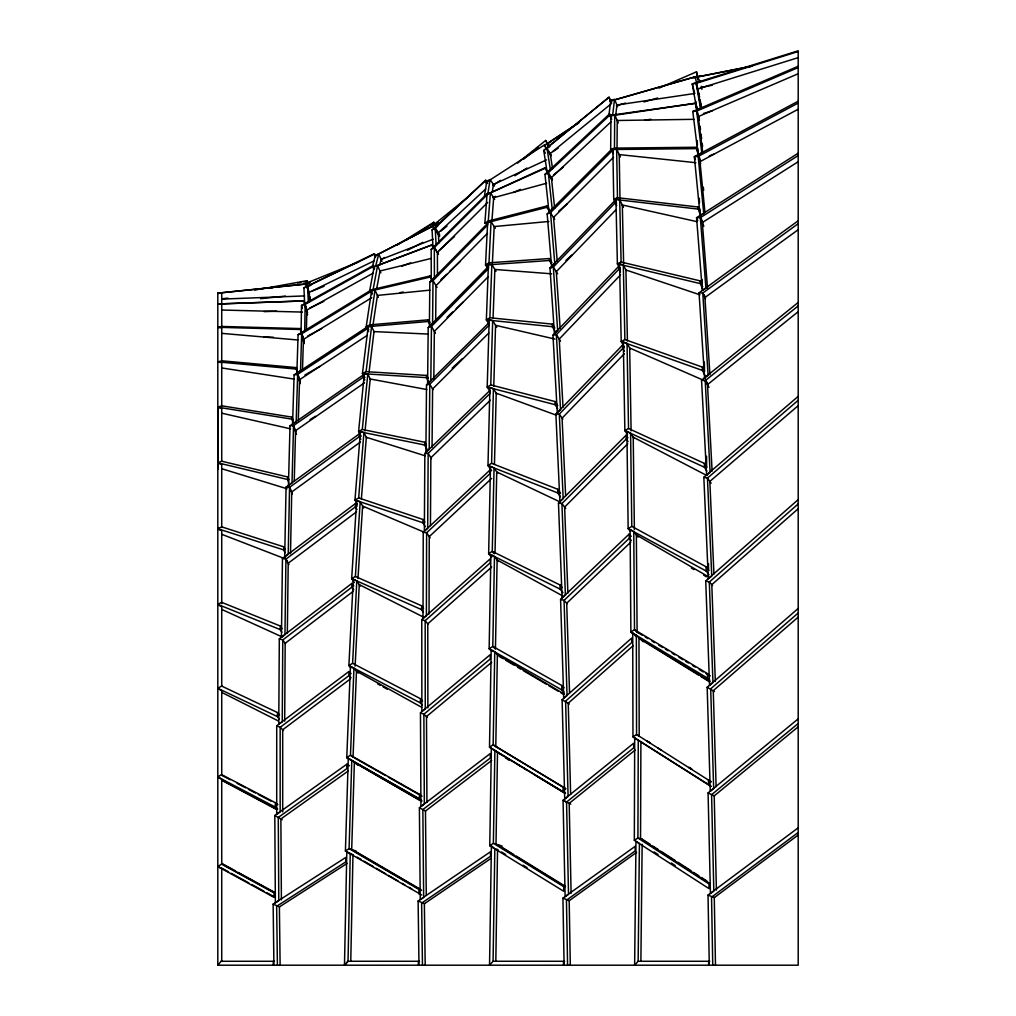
<?xml version="1.0" encoding="UTF-8"?>
<svg xmlns="http://www.w3.org/2000/svg" width="1016" height="1016" viewBox="0 0 1016 1016"><rect width="100%" height="100%" fill="white"/><g stroke="black" fill="none" stroke-linecap="round" stroke-linejoin="round"><path stroke-width="1.5" d="M217.805 469.405L217.805 407.391L221.729 408.292L221.729 461.188L217.805 462.839L287.604 479.501L288.798 482.422M276.72 725.754L276.708 814.184L280.162 811.898L280.162 727.342L348.869 675.703L348.894 671.513L276.72 725.754L280.162 727.342L283.489 730.529M282.689 811.873L282.689 729.78L350.19 679.056M273.279 965.2L273.291 961.276M418.363 965.2L418.376 961.276M423.24 532.308L423.012 618.338L426.39 615.582L426.606 532.765L490.106 473.532L490.08 469.951L423.24 532.308L426.618 532.765L430.149 537.909M429.044 613.943L429.26 536.626L491.655 478.409M709.778 680.263L707.53 678.142L707.542 673.646L634.505 629.691L633.755 531.698L630.098 529.577L630.885 632.028L633.159 634.136M638.264 740.245L637.908 837.984L708.99 883.958L708.977 888.619L634.327 840.334L634.695 737.984L642.277 742.709M710.298 883.844L640.55 838.733L640.905 741.858L710.73 786.079M711.187 786.422L708.482 784.771L708.508 780.136L711.213 781.787M424.84 453.466L424.358 531L427.685 528.13L428.168 453.365L489.775 393.725L489.775 390.614L424.84 453.466L428.168 453.365L431.444 458.648M430.454 525.577L430.873 457.746L490.334 400.202M279.311 638.81L278.765 724.192L282.245 721.817L282.766 639.953L351.815 587.223L351.866 583.4L279.311 638.81L282.778 639.953L285.547 643.788M284.683 721.195L285.179 643.293L353.06 591.439M700.354 162.077L696.519 148.628L610.68 149.53L610.933 114.973L614.705 114.922L618.35 122.974M610.68 149.53L614.464 148.12L614.705 114.922M617.029 148.793L617.233 120.498L693.979 119.317M426.517 384.899L425.882 452.209L429.171 449.25L429.793 384.251L489.242 325.069L489.242 322.44L426.517 384.899L429.806 384.251L433.032 389.7M429.819 282.194L429.4 326.352L432.587 323.342L432.994 280.619L487.629 224.993L487.642 223.329L429.819 282.194L432.994 280.619L437.058 287.426M432.041 447.218L432.6 388.988L488.772 333.058M435.674 320.281L436.004 285.674L487.515 233.236M428.219 327.584L427.584 383.667L430.822 380.657L431.444 326.428L488.505 268.554L488.518 266.421L428.219 327.584L431.444 326.428L435.445 333.248M638.15 961.263L639.42 843.483L635.978 841.261L634.632 965.2L638.137 961.276L709.803 961.276M640.893 961.276L642.15 844.283M282.461 558.47L281.445 637.083L284.95 634.695L285.928 559.143L355.397 506.882L355.486 503.53L282.461 558.47L285.928 559.156L288.989 564.579M287.312 633.387L288.214 563.22L356.591 511.785M433.807 378.917L434.353 331.394L488.239 276.72M492.671 846.607L489.763 845.68L491.35 748.284L494.894 750.43L493.37 843.293L489.763 845.68L563.702 891.261L563.753 886.676L493.37 843.293L502.095 846.087M493.077 961.263L494.83 848.665L491.388 846.557L489.547 965.2L493.077 961.263L564.667 961.276M495.821 961.276L497.548 849.567M304.114 343.662L301.054 333.083L301.536 305.435L373.24 265.519L374.548 268.351M306.451 328.905L306.794 310.096L372.847 273.304M565.582 793.267L489.509 747.179L491.198 649.884L494.754 651.98L493.154 744.792L489.509 747.179L492.087 748.906M563.016 791.54L563.093 787.019L493.154 744.792L497.002 747.395M287.604 562.178L284.696 556.692L286.067 487.109L359.435 433.781L360.947 436.524M290.5 553.695L291.719 491.973L360.49 441.985M491.388 650.964L489.14 648.741L490.918 554.66L494.475 556.603L492.785 646.405L495.033 648.627M495.44 649.034L497.116 559.981L562.165 595.63M561.784 689.889L561.873 685.546L492.785 646.405L489.14 648.741L561.784 689.889L564.02 692.112M350.253 853.77L348.018 961.263L344.475 965.2L346.824 851.776L353.124 854.824M350.761 961.276L352.971 854.761M491.579 557.327L488.645 553.644L490.487 466.293L494.043 467.982L492.277 551.358L494.233 553.822M495.021 553.187L496.735 471.97L560.375 502.082M555.574 331.965L552.26 326.682L552.31 324.129L489.877 317.741L486.359 319.938L488.912 323.913M557.708 408.699L555.13 404.698L555.193 401.574L490.766 384.912L487.197 387.121L489.775 391.046M560.451 496.824L557.759 492.938L557.847 489.306L491.592 463.321L487.985 465.557L491.617 470.764M560.019 589.077L560.095 585.025L492.277 551.358L488.645 553.644L560.019 589.077L562.94 592.747M491.592 463.321L493.433 388.747L489.915 387.464L487.985 465.557L557.759 492.938M494.462 464.172L496.214 393.179L556.4 415.214M292.24 494.017L288.442 485.343L290.017 425.78L363.487 374.802L364.922 377.622M294.234 481.381L295.567 430.657L364.49 382.841M551.879 264.49L549.377 260.49L549.427 258.534L488.988 262.839L485.534 265.036L488.086 268.948M418.846 893.953L418.973 889.47L349.072 848.627L351.79 760.438L348.272 758.419L345.415 851.052L421.742 894.994M490.766 384.912L492.671 320.586L489.204 319.786L487.197 387.121L555.13 404.698M493.763 386.22L495.567 325.31L554.914 339.065M421.335 800.938L354.368 762.406L351.688 849.567L421.602 890.41M296.431 434.327L292.57 424.053L294.119 374.866L367.36 326.885L368.732 329.705M300.291 383.629L296.875 373.215L298.094 334.62L370.751 290.284L372.097 293.129M298.285 420.649L299.568 379.692L367.03 335.509M302.463 370.332L303.441 339.369L371.742 297.701M489.877 317.741L491.846 264.579L488.417 264.312L486.359 319.938L552.26 326.682M493.077 317.767L494.868 269.456L551.726 273.825M277.698 808.977L275.234 807.047L275.412 802.767L221.577 774.598M360.832 439.369L359.334 436.626L359.435 433.781M554.698 219.278L546.811 207.328L546.862 206.007L488.277 221.056L484.861 223.228L487.096 193.662L490.41 192.748L494.716 199.276M349.275 759.473L346.774 757.568L350.431 666.356L353.949 668.299L358.165 673.062M353.949 668.299L350.469 755.193L346.774 757.568L421.83 800.595M353.035 757.136L356.476 671.157L421.64 707.301M352.971 757.085L350.469 755.193L419.557 794.372L419.379 798.741L346.774 757.568M488.988 262.839L491.046 221.615L487.667 221.933L485.534 265.036L549.377 260.49M492.392 262.928L494.195 226.555L548.869 221.463M279.324 718.972L277.343 716.572L277.546 712.584L221.615 686.054M422.339 705.142L420.268 702.843L348.894 665.594L352.603 663.308L356.794 580.974L353.289 579.209L348.894 665.594L350.939 667.918M355.117 666.14L359.27 584.619L423.481 617.093M375.603 257.124L374.32 253.695L303.924 287.871L304.673 304L307.404 314.604M364.795 379.971L363.36 377.152L363.487 374.802M420.268 702.843L420.497 698.729L352.603 663.308M281.826 632.282L280.2 629.602L280.416 626.059L221.64 602.323M423.278 612.115L421.475 609.587L351.663 578.65L355.384 576.466L360.185 501.828L356.692 500.342L351.663 578.65L354.355 582.587M357.962 578.51L362.61 506.057L423.672 531.99M285.039 552.742L283.667 549.91L283.87 546.875L221.666 526.86M304.025 300.914L217.805 303.987L304.025 300.914L307.531 314.63M368.605 331.584L367.36 326.885M421.475 609.587L421.729 605.854L355.384 576.466M287.604 479.501L287.782 476.987L221.679 461.213M488.277 221.056L490.41 192.748M491.896 221.221L493.674 197.701L546.557 183.236M435.394 225.666L433.832 222.225L396.85 245.275M291.859 419.138L292.011 417.144L221.691 405.803L217.805 407.187L291.859 419.138L292.938 422.11M371.983 294.551L370.751 290.284M374.472 269.342L373.24 265.519M425.425 526.771L422.923 522.783L354.952 500.05L358.661 497.942L363.918 432.625L360.464 431.533L354.952 500.05L357.34 504.165M361.366 499.072L366.332 437.261L425.221 455.841M422.923 522.783L423.189 519.532L358.661 497.942M296.24 369.062L296.354 367.601L221.704 360.794L217.805 361.912L296.24 369.062L297.18 372.046M300.418 329.514L300.507 328.574L221.717 326.454L217.805 327.292L300.418 329.514L301.282 332.511M548.322 173.736L545.02 167.754L484.53 195.504L486.829 181.102L490.131 179.578L494.513 186.055M426.961 449.059L424.548 444.995L424.815 442.252L362.28 429.45L358.597 431.495L360.807 435.686M362.28 429.45L367.805 374.079L364.388 373.444L358.597 431.495L424.548 444.995M365.036 430.936L370.218 378.993L426.885 389.547M610.26 101.105L695.262 76.81L610.045 101.244M428.714 381.711L426.326 377.635L426.58 375.425L366.077 371.653L362.42 373.659L368.211 326.352L371.602 326.504L374.332 332.245M609.003 114.681L610.768 100L614.54 99.441L617.665 106.642M610.108 115.761L612.673 114.986L614.54 99.441M615.658 115.837L616.953 105.004L694.779 93.472M366.077 371.653L371.602 326.504M369.087 371.92L374.028 331.597L428.447 334.074M430.581 325.552L428.168 321.475L428.384 319.811L369.799 324.866L366.192 326.822L371.615 290.538L374.993 290.208L378.346 297.37M369.799 324.866L374.993 290.208M372.935 325.45L377.431 295.415L429.933 290.144M487.909 193.383L490.131 179.578M492.227 192.138L493.459 184.493L546.57 159.842M432.422 281.089L430.162 275.958L373.151 289.357L369.583 291.262L374.18 266.548L377.558 265.709L380.835 272.834M307.619 284.48L307.086 280.695L260.909 289.027M373.151 289.357L377.558 265.709M376.695 288.684L379.984 271.005L431.14 258.445M431.648 245.021L372.174 267.538L431.648 245.021L433.299 247.688M372.567 266.027L375.336 255.422L378.752 254.089L382.003 261.303M375.717 265.709L378.752 254.089M379.654 265.227L381.165 259.436L433.184 239.204M310.375 300.8L306.54 283.883L217.805 293.154L217.805 965.2L798.195 965.2L798.195 50.8L692.264 83.845L696.76 109.563L700.532 108.407L696.163 83.35L798.195 51.524M217.805 965.2L221.729 960.539M344.475 965.2L348.018 961.263L419.545 961.276M618.82 266.217L618.973 269.1L556.374 334.632L560.54 409.512L557.276 412.56L552.971 335.153L618.82 266.217L620.37 268.973M620.509 274.917L559.232 339.065L563.016 407.137M615.125 200.381L549.961 267.97L554.431 333.54L557.657 330.505L553.339 267.005L615.264 202.756L615.125 200.381L616.56 203.149M615.683 210.083L556.285 271.691L560.159 328.536M622.579 345.123L622.732 348.475L559.308 414.096L563.182 498.526L559.892 501.523L555.879 414.122L622.579 345.123L624.23 347.79M624.269 353.809L562.077 418.147L565.633 495.643M611.873 149.06L612 150.939L550.507 212.611L554.774 263.36L551.574 266.319L547.167 213.957L611.873 149.06L613.245 151.854M613.486 157.353L553.542 217.449L557.263 261.645M626.072 435.254L626.224 439.052L561.924 503.555L565.391 594.982L562.077 597.878L558.47 503.072L626.072 435.254L627.926 437.794M627.748 443.763L564.617 507.073L567.893 593.077M431.19 249.415L486.677 194.081L486.677 195.262L434.315 247.472L431.19 249.415L431.267 280.937L434.404 277.978L434.315 247.472L438.417 254.178L434.315 247.472M487.718 202.4L437.413 252.552L437.477 275.323M629.133 534.073L629.285 538.239L564.045 600.38L567.055 695.503L563.715 698.271L560.578 599.389L629.133 534.073L631.215 536.346M630.758 542.188L566.699 603.225L569.544 692.836M447.053 317.322L452.768 311.912M456.209 308.661L463.08 302.158M440.919 279.692L446.634 274.307M450.063 271.082L460.337 261.391M609.6 113.843L609.702 115.202L548.284 172.72L552.234 209.436L549.034 212.242L544.957 174.384L609.6 113.843L611.568 118.072M611.099 121.729L551.383 177.66L554.673 208.128M452.133 368.186L462.483 358.585M485.8 180.238L435.191 227.736L436.118 245.25L433.032 248.031L432.079 229.959L485.8 180.238L487.566 182.816M485.699 188.976L438.34 232.804L438.887 242.976M565.937 260.439L571.767 255.067M439.268 250.241L454.558 236.449M421.767 619.684L490.207 558.851L490.233 562.851L425.171 620.687L425.26 708.825L421.869 711.441L421.767 619.684L425.158 620.687L428.18 624.319M491.706 567.017L427.774 623.837L427.876 707.936M562.115 699.719L631.673 638.086L631.787 642.493L565.595 701.154L568.096 796.392L564.731 798.97L562.115 699.719L569.303 704.05M633.247 645.617L568.236 703.224L570.636 794.525M798.195 503.923L709.308 582.054L712.965 682.688L709.549 685.406L705.739 580.885L798.195 499.618M798.195 508.724L711.797 584.67L715.327 681.507M558.851 211.125L567.068 203.911M798.195 613.016L710.692 688.797L713.664 788.645L710.26 791.273L707.174 687.299L798.195 608.457M798.195 617.118L713.257 690.664L716.115 786.702M798.195 400.291L707.441 478.104L711.759 576.085L708.317 578.79L703.834 477.279L798.195 396.367M798.195 405.663L709.841 481.419L713.93 574.065M420.459 712.749L490.233 654.66L490.271 658.965L423.875 714.235L424.332 804.05L420.929 806.513L420.459 712.749L423.875 714.235L427.431 717.385M491.706 662.267L426.491 716.559L426.923 802.386M798.195 723.506L711.581 794.702L713.829 891.108L710.425 893.585L708.076 792.912L798.195 718.833M798.195 726.821L714.21 795.871L716.407 890.105M611.607 102.908L609.067 97.193L543.738 150.508L547.205 172.542L552.247 180.467M609.067 97.193L543.738 150.508L545.414 153.2M611.568 103.492L550.189 153.607L552.59 168.808M433.832 227.698L432.245 226.035L470.332 195.199M566.547 802.107L633.705 747.827L633.616 743.268L563.067 800.303L565.125 896.734L568.515 894.347L566.547 802.107L563.067 800.303L570.725 804.139M635.127 750.087L569.189 803.389L571.106 893.369M517.614 163.068L545.643 140.462L548.018 144.577M523.659 159.169L538.366 147.307M440.83 231.089L447.002 226.124M798.195 305.905L705.206 380.695L710.12 472.415L706.615 475.031L701.548 380.187L798.195 302.463M712.114 471.119L707.492 384.632L798.195 311.683M547.205 172.542L550.431 169.977L547.053 148.615L551.269 155.334M553.542 174.892L563.283 167.157M432.245 226.035L435.381 223.634L437.705 226.073L434.632 228.536L439.598 236.474L433.019 226.009L374.777 255.969M419.392 807.733L490.258 753.555L490.296 758.038L422.846 809.6L423.659 897.446L420.243 899.706L419.392 807.733L425.628 811.124M491.693 760.425L425.475 811.047L426.263 894.944M709.282 965.2L708.025 895.109L798.195 827.811M798.195 832.472L711.543 897.153L712.749 965.2M798.195 834.987L714.273 897.623L715.48 965.2M359.334 436.626L289.56 487.337L286.067 487.109M707.479 383.388L704.571 377.85L699.046 292.837L798.195 220.764M798.195 223.672L702.767 293.053L699.046 292.837M798.195 229.705L704.913 297.523L709.943 374.752M564.096 965.2L562.94 898.106L635.152 846.328L635.152 850.938L566.445 900.201L567.576 965.2M636.613 852.361L569.189 900.722L570.306 965.2M346.786 764.248L346.799 768.655L278.27 817.448L278.79 900.722L275.361 902.868L274.803 815.505L346.786 764.248L349.44 765.772M348.145 771.068L280.873 818.972L281.394 899.846M432.079 229.959L435.191 227.736L439.75 235.052M363.36 377.152L293.535 425.59L290.017 425.78M704.571 377.85L708.127 375.437L702.767 293.053L705.485 298.704M418.986 965.2L418.122 900.989L490.525 851.751L490.512 856.298L421.627 903.135L422.465 965.2M490.652 858.66L424.358 903.732L425.196 965.2M284.696 556.692L288.226 554.33L289.547 487.337L292.24 493.065M545.846 147.663L544.208 145.618L578.218 123.101M544.208 145.618L579.222 122.568M345.415 851.052L349.072 848.627L356.286 851.205M546.659 148.692L549.923 146.533L547.548 143.561L550.951 141.846M553.009 151.536L558.229 148.107M634.327 840.334L637.908 837.984L642.48 839.279M367.233 328.752L297.675 374.32L294.119 374.866M435.432 224.295L438.544 222.288M485.991 182.524L544.36 144.971L551.066 155.918M492.684 185.395L500.507 180.365M514.909 175.755L526.91 168.046M288.442 485.343L292.011 483.045L293.535 425.59L295.885 431.419M273.914 965.2L273.139 904.075L345.796 857.415L345.77 861.898L276.644 906.297L277.393 965.2M347.167 863.371L279.387 906.92L280.124 965.2M798.195 153.2L696.557 217.691L702.323 290.487L705.942 288.315L700.329 217.665L798.195 155.562M798.195 161.722L702.323 222.555L707.53 288.201M221.729 774.497L217.805 776.986L275.234 807.047M405.867 240.373L408.521 238.709M411.188 237.058L416.496 233.744M419.151 232.08L433.781 222.974M708.99 574.713L706.145 571.03L628.155 528.625L626.91 431.317L630.606 433.248L631.787 526.377L628.155 528.625L630.085 531.025M292.57 424.053L296.177 421.843L297.663 374.332L300.418 382.08M310.096 419.57L315.443 416.293M370.637 291.706L301.689 333.781L298.094 334.62M221.729 685.978L217.805 688.315L277.343 716.572M485.788 182.715L488.048 181.381M706.793 467.385L704.393 463.398L628.536 428.523L624.865 430.657L627.482 434.581M296.875 373.215L300.507 371.119L301.676 333.781L304.228 341.846M304.978 374.968L319.849 366.382M373.151 266.51L305.181 304.356L301.536 305.435L302.4 308.458M221.729 602.285L217.805 604.406L280.2 629.602M704.469 371.31L702.386 367.106L624.891 339.56L621.208 341.554L624.357 346.964M798.195 101.219L694.347 156.654L700.087 215.405L702.716 222.783M798.195 103.048L698.17 156.426L694.347 156.654L695.363 159.601M798.195 109.245L699.986 161.658L704.939 212.407M301.054 333.083L304.698 331.14L305.168 304.368L307.315 311.912M307.708 336.004L321.653 328.587M433.045 226.098L374.574 256.121M380.683 259.664L384.848 257.518M407.467 250.292L422.872 242.367M700.087 215.405L703.758 213.55L698.17 156.426L700.722 163.792M544.957 174.384L548.284 172.72L552.463 179.375M702.653 286.639L700.265 280.899L621.094 262.014L617.385 263.83L619.582 267.983M374.294 254.254L303.924 287.871M373.901 260.96L309.08 292.418L309.512 301.765M221.729 526.834L217.805 528.726L283.667 549.91M304.673 304L308.331 302.26L307.594 286.626L309.562 294.272M309.804 308L323.85 301.32M484.53 195.504L544.957 168.377M492.671 197.612L495.516 196.342M513.334 192.583L520.421 189.408M700.265 212.916L698.183 207.023L617.474 197.688L613.727 199.314L615.125 202.121M659.117 88.087L696.519 71.806L697.624 77.965M798.195 67.564L696.659 111.112L701.84 153.035L698.119 154.559L692.785 111.481L798.195 66.269M798.195 73.749L698.271 116.599L702.666 152.184M709.27 155.981L713.638 154.203M310.452 300.495L307.276 286.728L304.546 283.909L358.737 261.925M307.276 286.728L310.934 285.255L308.28 282.512L304.546 283.909M312.268 291.046L324.041 286.296M547.167 213.957L550.507 212.611M401.777 266.23L410.578 262.89M307.861 282.943L310.286 282.169M798.195 57.633L697.573 89.027L700.837 107.747M703.428 113.525L712.457 110.757M553.339 267.005L549.961 267.97L553.339 267.005L557.606 273.774M616.445 105.689L625.5 103.099M643.903 101.93L657.619 98.006M484.861 223.228L546.811 207.328M369.583 291.262L429.984 277.076M400.152 292.671L403.212 291.948M751.98 66.091L693.445 77.724L751.649 66.294M696.455 82.372L700.278 81.61L697.344 77.076L697.992 80.188M701.472 87.363L712.229 85.242M254.749 290.144L257.835 289.585M269.773 288.099L272.872 287.541M297.675 283.07L300.774 282.512M303.873 281.953L306.972 281.394M552.971 335.153L556.374 334.632L560.578 341.16M612.661 114.986L695.3 103.314L699.44 120.332M608.825 116.154L695.3 103.314M644.741 120.167L650.964 119.278M306.502 284.023L217.805 293.154M221.729 298.793L227.99 298.132M260.566 298.679L285.42 296.088M692.785 111.481L696.659 111.112L699.351 120.256M697.395 76.314L701.269 75.971M366.192 326.822L428.168 321.475M217.805 293.383L221.729 293.23L221.729 327.368M221.729 299.11L304.635 295.91M264.122 311.633L276.682 311.175M614.464 148.12L696.417 147.257L698.221 153.327M555.879 414.122L559.308 414.096L562.826 419.227M221.107 961.276L274.472 961.276M217.805 304.152L221.729 304.254M221.729 310.032L302.476 312.077M264.033 336.995L273.431 337.249M362.42 373.659L426.326 377.635M217.805 327.431L221.729 327.774L221.729 361.48M221.729 333.362L297.802 339.979M620.382 157.01L616.649 149.098L612.864 148.704L613.727 199.314L698.297 209.106L700.367 214.998M695.871 162.7L619.227 154.584L619.976 198.209M701.548 380.187L705.206 380.695L708.33 386.093M558.47 503.072L561.924 503.555L565.734 508.508M217.805 362.064L221.729 362.661L221.729 406.032M221.729 367.957L294.196 379.095M714.553 897.661L708.025 895.109M569.468 900.773L562.94 898.106M424.637 903.783L418.122 900.989M623.151 206.654L619.697 199.682L615.925 198.844L617.385 263.83L700.354 283.629L702.742 289.37M623.634 263.817L622.313 204.965L696.989 221.653M221.729 413.182L290.525 428.841M279.667 906.983L273.139 904.075M703.834 477.279L707.441 478.104L711.124 483.197M560.578 599.389L564.045 600.38L567.207 603.758M640.55 838.733L642.315 839.241M217.805 463.144L221.729 464.35L221.729 527.545M221.729 468.706L287.071 488.785M705.739 580.885L709.308 582.054L712.572 585.483M494.83 848.665L497.827 849.655M626.25 270.586L623.303 264.986L619.557 263.728L621.208 341.554L702.45 370.434L705.231 376.047M699.986 294.818L625.92 269.964L627.431 340.893M217.805 529.133L221.729 530.644L221.729 603.656M221.729 534.302L283.858 558.305M707.174 687.299L714.451 691.528M630.199 348.933L627.05 343.471L623.316 341.846L624.865 430.657L704.431 467.233L706.831 471.208M702.932 380.022L629.666 348.005L631.114 430.886M714.477 795.985L708.076 792.912M217.805 604.85L221.729 606.641L221.729 686.333M221.729 609.41L282.461 637.057M217.805 688.67L221.729 690.651L221.729 775.335L230.162 779.742M221.729 692.379L278.371 720.966M706.92 475.564L633.222 437.197L634.39 529.59M237.185 783.425L245.618 787.832M248.425 789.305L255.448 792.988M258.267 794.448L270.916 801.065M217.805 777.126L221.729 779.221L221.729 863.994L217.805 866.572L273.99 897.344L274.104 892.912L221.526 864.121M221.729 779.856L276.187 808.863M221.729 780.288L276.593 809.498M631.787 526.377L706.145 566.801L708.977 570.484M228.524 871.842L221.729 868.134L221.729 961.276M231.254 873.328L248.933 882.967M251.663 884.453L263.906 891.134M266.624 892.62L274.79 897.077M217.805 866.47L221.729 868.617M221.729 863.422L235.56 870.991M238.328 872.515L274.307 892.213M221.729 863.74L275.349 893.102M377.584 683.844L380.352 685.381M383.134 686.918L387.286 689.229M274.803 815.505L282.232 819.747M354.394 757.911L385.572 775.589M388.277 777.126L419.456 794.804M421.704 801.459L354.368 762.406M708.838 577.012L636.359 534.937L637.108 632.117M691.375 568.02L694.106 569.608M703.669 575.158L706.399 576.745M357.073 857.148L361.175 859.523M363.906 861.111L373.469 866.673M376.199 868.261L385.762 873.823M388.493 875.411L398.056 880.974M402.158 883.348L404.889 884.936M408.991 887.324L411.721 888.911M354.787 850.976L420.662 889.47M564.579 694.258L497.37 654.596L495.783 746.57L565.721 788.797M499.123 656.336L503.149 658.724M505.841 660.311L513.905 665.061M517.931 667.448L520.624 669.036M523.316 670.623L546.163 684.111M548.856 685.686L558.267 691.248M560.946 692.836L563.639 694.423M638.467 632.93L642.506 635.368M645.211 636.994L647.916 638.62M651.967 641.058L654.66 642.683M658.711 645.122L662.762 647.548M665.467 649.173L668.16 650.799M672.211 653.237L674.916 654.863M678.967 657.301L683.019 659.74M685.724 661.365L688.416 662.991M692.467 665.429L695.173 667.055M699.224 669.493L703.275 671.932M705.968 673.545L710.019 675.983M707.53 678.142L630.885 632.028L634.505 629.691L637.921 632.866M564.871 793.077L497.51 752.208L496.011 844.144L565.061 886.701M506.006 757.479L510.045 759.93M518.122 764.832L520.814 766.47M523.519 768.096L526.212 769.734M534.289 774.637L563.931 792.62M501.574 852.03L505.612 854.494M523.062 865.188L527.101 867.664M639.216 736.155L636.562 734.517L636.334 635.343L632.727 633.12L632.968 736.879L708.482 784.771M647.192 741.045L649.846 742.683M635.622 738.518L632.968 736.879L636.562 734.517L711.06 781.71M710.082 681.634L638.962 637.781L639.191 736.13M642.048 640.232L698.386 674.967M701.065 676.618L709.105 681.571M497.776 844.702L513.702 854.519M516.369 856.158L565.493 886.435M689.165 767.296L691.794 768.972M647.586 741.426L650.253 743.115M658.228 748.17L660.895 749.859M688.823 767.575L691.49 769.252M654.063 851.941L658.025 854.494M671.258 863.003L675.234 865.556M643.636 840.092L650.215 844.347M652.843 846.049L658.101 849.452M660.73 851.154L675.208 860.514M677.837 862.216L690.994 870.725M693.623 872.427L698.894 875.83M701.523 877.532L706.793 880.935M563.093 787.019L565.658 788.746M494.894 750.43L502.564 755.612M495.186 750.875L497.751 752.602M505.422 757.796L509.257 760.387M419.557 794.372L422.008 796.227M351.79 760.438L358.089 765.213M275.412 802.767L277.876 804.697M636.334 635.343L643.204 641.731M632.727 633.12L636.156 636.308M348.894 671.513L351.13 673.621M348.869 675.703L351.117 677.812M707.542 673.646L709.79 675.767M561.873 685.546L564.109 687.756M494.754 651.98L498.069 655.295M629.285 538.239L631.355 540.512M420.497 698.729L422.567 701.027M277.546 712.584L279.527 714.997M633.755 531.698L638.111 537.096M560.095 585.025L562.051 587.489M494.475 556.603L498.297 561.505M351.866 583.4L353.784 585.902M351.815 587.223L353.733 589.725M626.224 439.052L628.079 441.592M421.729 605.854L423.532 608.381M557.847 489.306L560.54 493.205M485.826 180.886L487.591 183.464M356.794 580.974L360.274 586.092M494.043 467.982L497.548 473.164M630.606 433.248L634.086 438.518M555.193 401.574L557.771 405.575M491.046 221.615L495.3 228.27M545.02 167.754L547.535 171.768M546.862 206.007L549.364 209.982M552.31 324.129L554.8 328.079M493.433 388.747L496.786 394.094M423.189 519.532L424.853 522.186M549.427 258.534L551.929 262.534M355.486 503.53L357.124 506.159M355.397 506.882L357.035 509.511M622.732 348.475L624.395 351.142M491.846 264.579L496.011 271.297M431.762 244.488L433.413 247.155M547.548 143.561L549.212 146.253M492.671 320.586L496.748 327.228M430.162 275.958L431.787 278.638M280.416 626.059L282.029 628.726M433.832 222.225L435.458 224.93M428.384 319.811L429.997 322.529M424.815 442.252L426.415 444.957M426.58 375.425L428.168 378.142M707.492 384.632L709.016 387.261M548.094 145.491L545.643 140.462M360.185 501.828L363.69 507.936M618.973 269.1L620.522 271.856M615.264 202.756L616.712 205.537M363.918 432.625L366.827 438.226M622.313 204.965L623.468 207.315M612 150.939L613.372 153.733M367.805 374.079L370.586 379.743M283.87 546.875L285.242 549.694M609.702 115.202L611.67 119.431M374.32 253.695L375.628 256.578M609.117 97.968L611.022 102.248M704.19 294.831L705.434 297.739M287.782 476.987L288.976 479.908M703.847 226.301L700.329 217.665L696.557 217.691L697.725 220.574M292.011 417.144L293.091 420.129M296.354 367.601L297.307 370.586M298.132 375.031L300.038 381M699.135 156.375L700.481 160.934M300.507 328.574L301.358 331.572M302.12 334.264L304.343 342.087M302.133 335.521L304.267 343.027M306.794 310.096L307.518 312.636M304.051 300.495L307.162 312.687M699.58 97.117L696.163 83.35L692.264 83.845L694.55 93.028M306.54 283.883L310.426 300.66M307.086 280.695L307.746 283.781M701.243 86.258L701.891 89.357M695.262 76.81L699.376 96.876M700.011 99.403L701.612 107.556M697.37 77.483L696.519 71.806M696.874 106.528L697.255 109.601M695.744 101.206L696.709 108.928M700.113 126.441L700.494 129.527M701.065 134.15L701.637 138.786M702.208 143.408L702.589 146.494M703.339 187.211L703.656 190.373M697.128 140.513L697.459 145.072M697.687 148.095L698.03 152.654M696.417 147.257L696.519 148.628M699.275 198.285L699.516 202.895M699.833 209.055L699.986 212.141M698.183 207.023L698.297 209.106M310.134 297.84L310.286 300.952M702.018 279.324L702.247 285.661M700.265 280.899L700.354 283.629M619.697 199.682L621.094 262.014M704.329 361.975L704.52 371.424M702.386 367.106L702.45 370.434M623.303 264.986L624.891 339.56M627.05 343.471L628.536 428.523M616.649 149.098L617.474 197.688M706.552 456.235L706.666 467.17M704.393 463.398L704.431 467.233M708.635 961.276L708.66 965.2M708.508 563.562L708.533 569.9M706.145 566.801L706.145 571.03M563.499 961.276L563.499 965.2M699.326 97.472L698.779 94.361L699.326 97.472M701.231 108.382L699.872 100.597L701.231 108.382"/></g></svg>
